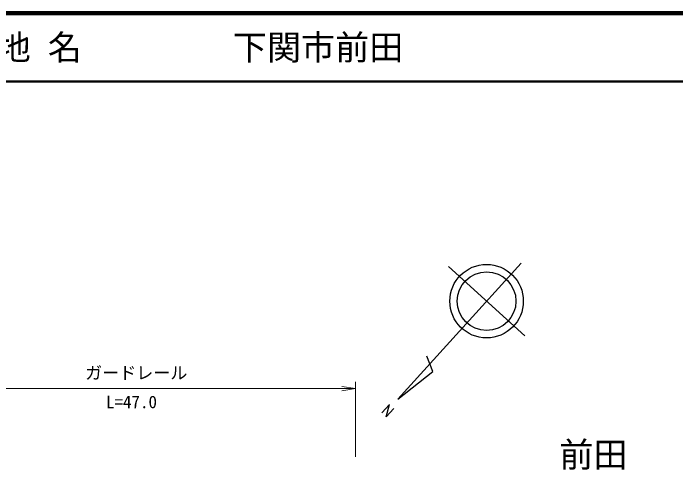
# Model space of a CAD drawing. Units: millimetres, scale not verified. Extents: x 40000 to 680000, y 20000 to 380000.
# Drawn here: x 372809 to 469985, y 313114 to 380000 of the extents above; entities that cross this region are included whole.
import ezdxf
from ezdxf.enums import TextEntityAlignment as Align

# ---------------------------------------------------------------- set-up
doc = ezdxf.new("R2010")
doc.units = ezdxf.units.MM
doc.header["$LTSCALE"] = 1000
doc.layers.add('M-BMK-HTXT', color=7, linetype='Continuous')
doc.layers.add('M-TTL-TXT', color=7, linetype='Continuous')
for name, color, linetype, lineweight in [('M-BMK-SRVR', 3, 'Continuous', 25), ('M-STR-HTXT', 7, 'Continuous', 13), ('M-TTL', 2, 'Continuous', 140), ('M-TTL-LINE', 7, 'Continuous', 50)]:
    doc.layers.add(name, color=color, linetype=linetype, lineweight=lineweight)
doc.styles.add('ＭＳ ゴシック', font='')
doc.styles.get('ＭＳ ゴシック').set_extended_font_data('MS Gothic')

# ---------------------------------------------------------------- blocks, each defined once
blk = doc.blocks.new('open_arrow')
at = {"color": 0, "linetype": 'Continuous', "lineweight": -2}
blk.add_lwpolyline([(7.5, 1.25), (0, 0), (7.5, -1.25)], dxfattribs=at)

msp = doc.modelspace()

# ---------------------------------------------------------------- linework, layer by layer
at = {"layer": 'M-BMK-SRVR'}
for p, q in [((429220, 323443), (447303, 343403)), ((436651, 342878), (447829, 332751)), ((434358, 327510), (433485, 329756)), ((429220, 323443), (434358, 327510)), ((427990, 322672), (426876, 321429)), ((427510, 320857), (427990, 322672)), ((428627, 322089), (427510, 320857))]:
    msp.add_line(p, q, dxfattribs=at)
for radius in [5387, 4309]:
    msp.add_circle((442240, 337815), radius, dxfattribs=at)
at = {"layer": 'M-STR-HTXT'}
for p, q in [((423012, 315015), (423012, 326000)), ((360200, 325000), (423012, 325000))]:
    msp.add_line(p, q, dxfattribs=at)
at = {"layer": 'M-TTL'}
msp.add_line((680000, 380000), (40000, 380000), dxfattribs=at)
at = {"layer": 'M-TTL-LINE'}
msp.add_line((40000, 370000), (680000, 370000), dxfattribs=at)

# ---------------------------------------------------------------- block references
at = {"layer": 'M-STR-HTXT', "xscale": 267, "yscale": 267, "rotation": 180}
msp.add_blockref('open_arrow', (423012, 325000), dxfattribs=at)

# ---------------------------------------------------------------- texts
at = {"layer": 'M-BMK-HTXT', "style": 'ＭＳ ゴシック'}
msp.add_text('前田', height=3666, dxfattribs=at).set_placement((452898, 312399), align=Align.BOTTOM_LEFT)
at = {"layer": 'M-STR-HTXT', "style": 'ＭＳ ゴシック'}
msp.add_text('ガードレール', height=1833, dxfattribs=at).set_placement((383351, 325840), align=Align.BOTTOM_LEFT)
msp.add_text('L=47.0', height=1833, dxfattribs=at).set_placement((390150, 321580), align=Align.BOTTOM_CENTER)
at = {"layer": 'M-TTL-TXT', "style": 'ＭＳ ゴシック'}
for s, p in [('地 名', (370380, 375000)), ('下関市前田', (405024, 375000))]:
    msp.add_text(s, height=3666, dxfattribs=at).set_placement(p, align=Align.MIDDLE_LEFT)

doc.saveas('drawing.dxf')
